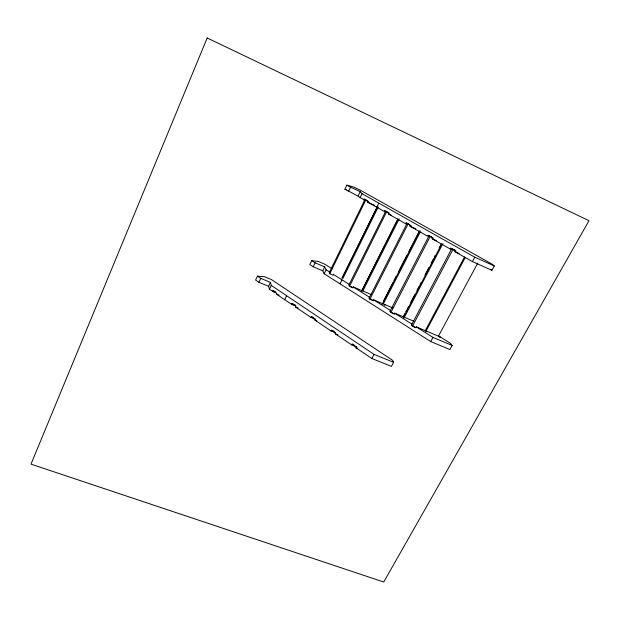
<?xml version="1.0" encoding="UTF-8"?>
<svg xmlns="http://www.w3.org/2000/svg" width="620" height="620" viewBox="0 0 620 620"><rect width="100%" height="100%" fill="white"/><g stroke="black" fill="none" stroke-linecap="round" stroke-linejoin="round"><path stroke-width="0.93" d="M357.151 347.107L351.711 344.906L352.129 344.085L356.329 346.913L355.903 347.735L371.868 358.507L391.445 366.397L393.607 362.289L392.476 360.243L271.351 279.527L264.694 276.768L257.432 276.148L255.618 280.062L258.928 282.294L268.638 286.3L269.444 289.393L275.629 292.795M258.928 282.294L260.757 278.38L257.432 276.148M268.638 286.3L270.467 282.394L260.757 278.38M269.444 289.393L271.304 285.448L374.023 354.361L393.607 362.289M272.707 291.594L273.079 290.803L275.792 291.919M273.683 291.997L274.055 291.206M295.453 304.97L295.066 305.769L291.617 304.35L276.442 294.12L276.822 293.33L273.079 290.803M284.712 299.692L286.611 295.724M364.583 200.33C358.29 196.114 351.819 192.657 344.89 189.27L346.875 185.14L353.206 186.891L359.848 189.914L492.528 264.415L494.287 265.949L491.908 270.312L472.44 261.601L454.886 251.65L455.351 250.782L450.732 248.163L450.275 249.038L432.109 238.731L432.551 237.871L428.079 235.337L427.63 236.197L409.998 226.199L410.432 225.347L406.092 222.882L405.658 223.735L407.418 224.525M332.08 268.809L324.803 264.228L318.262 261.438L311.659 260.632L309.767 264.562L313.216 266.755L322.757 270.8L324.229 273.87M291.617 304.35L291.997 303.56L294.585 304.622M348.517 191.332L350.517 187.186L346.875 185.14M313.216 266.755L315.115 262.818L311.659 260.632M315.495 319.285L311.07 317.479L295.461 306.947L295.849 306.148L291.997 303.56M358.197 195.703L360.197 191.58L350.517 187.186M322.757 270.8L324.663 266.879L315.115 262.818M360.034 197.858L362.065 193.688L474.804 257.199L494.287 265.949M324.663 266.879L326.089 269.762L324.159 273.722L430.699 341.558L449.887 349.541L452.135 345.41L450.67 343.464L440.161 336.854L416.276 326.849L415.842 327.678L411.463 324.903L411.897 324.082L394.646 313.154L394.219 313.976L392.096 312.627M363.607 199.888L364.01 199.051L366.451 200.151M329.701 273.784L365.661 200.268L364.986 199.493L329.181 272.746L329.701 273.784L333.142 275.241M311.07 317.479L311.465 316.673L313.232 317.401M386.043 212.412L367.699 202.213L368.11 201.376L364.01 199.051M313.201 318.92L313.596 318.114M335.552 332.808L331.088 330.995L315.03 320.153L315.425 319.346L311.465 316.673M376.759 207.344L378.836 203.143M341.969 278.163L377.099 207.08M342.163 278.024L377.44 206.638M340.039 283.828L342.007 279.845M342.961 278.365L378.247 207.003M384.322 211.637L384.741 210.792L388.19 212.342M349.502 286.339L386.493 212.071L385.725 211.234L348.812 285.2L349.502 286.339L352.966 287.804M405.658 223.735L388.538 214.032L388.965 213.179L384.741 210.792M331.088 330.995L331.499 330.181L334.172 331.266M371.372 294.608L353.222 286.936L352.827 287.742L351.222 286.727M351.711 344.906L335.164 333.738L335.575 332.925L331.499 330.181M361.786 290.687L397.924 218.86M361.631 291.462L397.932 219.333M362.871 290.943L399.179 218.845M369.869 299.259L407.945 224.223L407.084 223.332L369.179 298.088L369.869 299.259L373.364 300.731M392.817 307.946L373.635 299.855L373.224 300.669L369.094 298.057L369.505 297.244L353.222 286.936M353.563 345.658L353.981 344.836L352.129 344.085M383.486 301.002L393.111 282.216M393.987 280.504L396.18 276.233M398.365 271.963L406.681 255.735M408.875 251.464L418.942 231.818M382.098 304.412L419.903 230.663M383.354 303.893L420.29 231.888M384.617 305.466L385.028 304.66M389.972 311.287L429.079 235.786L433.38 238.243M394.359 314.038L390.84 312.558L430.048 236.747M371.868 358.507L374.023 354.361M403.147 316.82L404.93 313.41M405.821 311.697L406.712 309.992M407.604 308.287L408.495 306.582M410.719 302.32L414.733 294.639M416.958 290.377L419.19 286.107M420.073 284.402L420.964 282.697M424.979 275.017L428.986 267.344M431.218 263.074L433.442 258.811M434.333 257.106L435.225 255.401M439.231 247.721L441.014 244.311M403.612 316.874L441.649 244.071M403.984 318.076L442.928 243.583M412.432 326.252L452.825 249.651L451.748 248.62L411.548 324.942L412.432 326.252L415.981 327.74M425.312 330.607L464.519 256.99M425.684 331.793L465.349 257.362M472.44 261.601L474.804 257.199M430.699 341.558L432.93 337.388L452.135 345.41M438.464 336.102L477.826 262.965M439.719 337.668L440.161 336.854M344.89 189.27L346.704 189.759M408.882 224.153L406.092 222.882M355.903 347.735L357.647 348.44M315.03 320.153L316.812 320.881M335.164 333.738L337.846 334.831M295.461 306.947L298.096 308.031M276.442 294.12L279.023 295.174M394.646 313.154L413.951 321.269M432.109 238.731L436.395 240.661M450.732 248.163L451.964 248.721M452.585 248.992L455.157 250.154M452.825 249.651L456.18 251.154M450.275 249.038L451.507 249.589M454.886 251.65L459.211 253.588M367.699 202.213L374.55 205.305M386.493 212.071L389.135 213.257M388.538 214.032L391.173 215.21M407.945 224.223L411.254 225.711M409.998 226.199L415.78 228.796M428.079 235.337L431.489 236.887M365.661 200.268L368.28 201.446M326.089 269.762L330.065 272.281M333.25 274.296L349.215 284.402M373.635 299.855L390.391 310.465M416.276 326.849L432.93 337.388M490.753 269.274L491.908 270.312M360.197 191.58L362.158 193.797M390.05 311.317L390.84 312.558M270.467 282.394L271.343 285.603M207.188 37.975L31 464.14L383.726 582.025L589 220.704L207.188 37.975"/></g></svg>
